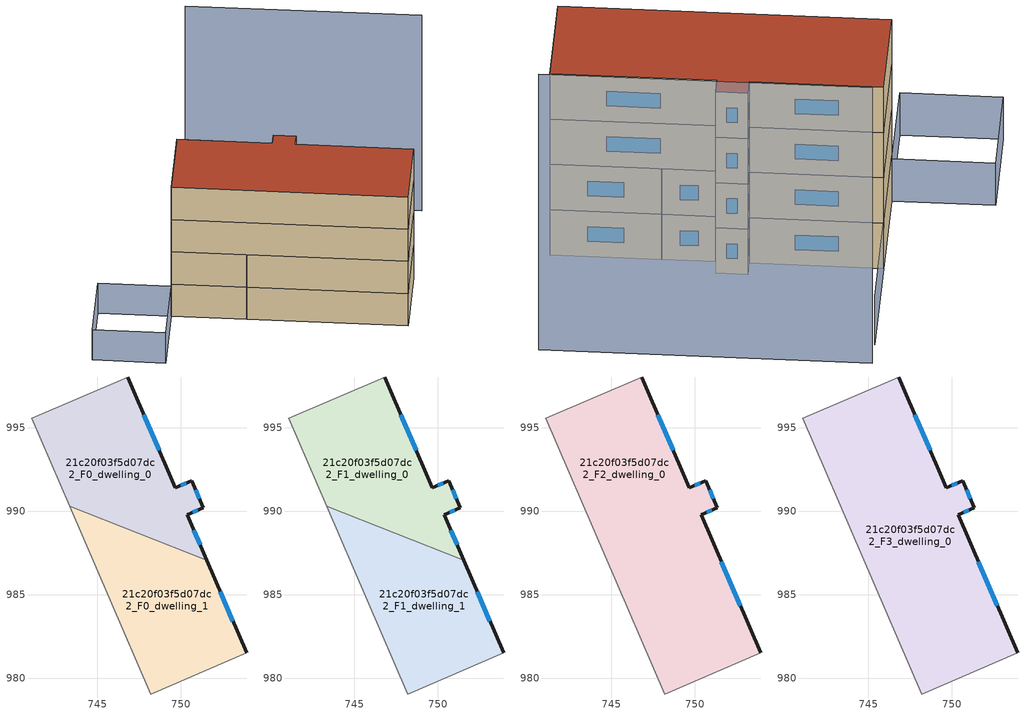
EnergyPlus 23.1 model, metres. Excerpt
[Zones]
21c20f03f5d07dc2_F0_dwelling_0
 floor ground (EU_floor_Construction): 746.81,998.03 749.67,991.39 750.66,991.82 751.33,990.2 750.37,989.79 751.55,987.06 743.35,990.3 741.08,995.56 z0
 wall outside (EU_wall_Construction): 751.55,987.06 750.37,989.79 751.33,990.2 750.66,991.82 749.67,991.39 746.81,998.03 z0:3
 wall adiabatic (EU_wall_Construction): 746.81,998.03 741.08,995.56 743.35,990.3 z0:3
 wall to 21c20f03f5d07dc2_F0_dwelling_1 (EU_wall_Construction): 743.35,990.3 751.55,987.06 z0:3
 window (EU_Window_Construction): 748.7,993.65 747.78,995.77 / 750.32,991.67 750.01,991.54 / 751.1,990.75 750.89,991.27 / 750.7,989.93 751.01,990.06 / 751.15,987.99 750.77,988.86 z1.02:1.98
21c20f03f5d07dc2_F0_dwelling_1
 floor ground (EU_floor_Construction): 751.55,987.06 753.93,981.53 748.21,979.05 743.35,990.3 z0
 wall outside (EU_wall_Construction): 753.93,981.53 751.55,987.06 z0:3
 wall adiabatic (EU_wall_Construction): 743.35,990.3 748.21,979.05 753.93,981.53 z0:3
 window (EU_Window_Construction): 753.12,983.41 752.36,985.18 z1.02:1.98
21c20f03f5d07dc2_F1_dwelling_0
 floor to 21c20f03f5d07dc2_F0_dwelling_0 (EU_floor_Construction): 746.81,998.03 749.67,991.39 750.65,991.82 751.33,990.2 750.37,989.79 751.55,987.06 743.35,990.3 741.08,995.56 z3
 wall outside (EU_wall_Construction): 751.55,987.06 750.37,989.79 751.33,990.2 750.66,991.82 749.67,991.39 746.81,998.03 z3:6
 wall adiabatic (EU_wall_Construction): 746.81,998.03 741.08,995.56 743.35,990.3 z3:6
 wall to 21c20f03f5d07dc2_F1_dwelling_1 (EU_wall_Construction): 743.35,990.3 751.55,987.06 z3:6
 window (EU_Window_Construction): 748.7,993.65 747.78,995.77 / 750.32,991.67 750.01,991.54 / 751.1,990.75 750.89,991.27 / 750.7,989.93 751.01,990.06 / 751.15,987.99 750.77,988.86 z4.02:4.98
21c20f03f5d07dc2_F1_dwelling_1
 floor to 21c20f03f5d07dc2_F0_dwelling_1 (EU_floor_Construction): 751.55,987.06 753.93,981.53 748.21,979.05 743.35,990.3 z3
 wall outside (EU_wall_Construction): 753.93,981.53 751.55,987.06 z3:6
 wall adiabatic (EU_wall_Construction): 743.35,990.3 748.21,979.05 753.93,981.53 z3:6
 window (EU_Window_Construction): 753.12,983.41 752.36,985.18 z4.02:4.98
21c20f03f5d07dc2_F2_dwelling_0
 floor to 21c20f03f5d07dc2_F1_dwelling_0 (EU_floor_Construction): 746.81,998.03 749.67,991.39 750.65,991.82 751.33,990.2 750.37,989.79 751.55,987.06 743.35,990.3 741.08,995.56 z6
 floor to 21c20f03f5d07dc2_F1_dwelling_1 (EU_floor_Construction): 751.55,987.06 753.93,981.53 748.21,979.05 743.35,990.3 z6
 wall outside (EU_wall_Construction): 753.93,981.53 750.37,989.79 751.33,990.2 750.66,991.82 749.67,991.39 746.81,998.03 z6:9
 wall adiabatic (EU_wall_Construction): 746.81,998.03 741.08,995.56 748.21,979.05 753.93,981.53 z6:9
 window (EU_Window_Construction): 748.7,993.65 747.78,995.77 / 750.32,991.67 750.01,991.54 / 751.1,990.75 750.89,991.27 / 750.7,989.93 751.01,990.06 / 752.72,984.34 751.58,986.98 z7.02:7.98
21c20f03f5d07dc2_F3_dwelling_0
 floor to 21c20f03f5d07dc2_F2_dwelling_0 (EU_floor_Construction): 750.65,991.82 751.33,990.2 750.37,989.79 753.93,981.53 748.21,979.05 741.08,995.56 746.81,998.03 749.67,991.39 z9
 wall outside (EU_wall_Construction): 753.93,981.53 750.37,989.79 751.33,990.2 750.66,991.82 749.67,991.39 746.81,998.03 z9:12
 wall adiabatic (EU_wall_Construction): 746.81,998.03 741.08,995.56 748.21,979.05 753.93,981.53 z9:12
 window (EU_Window_Construction): 748.7,993.65 747.78,995.77 / 750.32,991.67 750.01,991.54 / 751.1,990.75 750.89,991.27 / 750.7,989.93 751.01,990.06 / 752.72,984.34 751.58,986.98 z10.02:10.98
 roof outside (EU_roof_Construction): 753.93,981.53 750.37,989.79 751.33,990.2 750.66,991.82 749.67,991.39 746.81,998.03 741.08,995.56 748.21,979.05 z12
shading: 761.94,984.99 754.8,1001.48 z0:18.2; 735.49,993.15 733.28,998.28 / 733.28,998.28 738.88,1000.69 / 738.88,1000.69 741.09,995.57 / 741.09,995.57 735.49,993.15 z0:2.8; 753.26,1000.81 741.08,995.56 z0:3.2
[Building]
EU S2 Campaign: North Axis=0; Terrain=City; Solar Distribution=FullExterior
[Site:Location]
Vienna: Latitude=48; Longitude=16.5; Time Zone=1; Elevation=183
[SizingPeriod:WeatherFileDays]
AnnualSizingPeriod: Begin Month=1; Begin Day of Month=1; End Month=12; End Day of Month=31; Day of Week for Start Day=Monday; Use Weather File Daylight Saving Period=No; Use Weather File Rain and Snow Indicators=No
[MATERIAL]
EU_InternalMass_Material: Roughness=MediumRough; Thickness=0.1; Conductivity=1; Density=1800; Specific Heat=900; Thermal Absorptance=0.9; Solar Absorptance=0.7; Visible Absorptance=0.7
[MATERIAL:NOMASS] Roughness=MediumRough; Thermal Absorptance=0.9; Solar Absorptance=0.7; Visible Absorptance=0.7
Name | Thermal Resistance
EU_wall_NoMass | 0.942466
EU_roof_NoMass | 0.551687
EU_floor_NoMass | 0.66527
[WINDOWMATERIAL:SIMPLEGLAZINGSYSTEM]
EU_Window_SimpleGlazing: UFactor=2.03367; Solar Heat Gain Coefficient=0.65; Visible Transmittance=0.65
[CONSTRUCTION]
EU_wall_Construction: EU_wall_NoMass
EU_roof_Construction: EU_roof_NoMass
EU_floor_Construction: EU_floor_NoMass
EU_Window_Construction: EU_Window_SimpleGlazing
EU_InternalMass_Construction: EU_InternalMass_Material
[ZONE] Type=1; Multiplier=1; Ceiling Height=autocalculate; Floor Area=autocalculate; Part of Total Floor Area=Yes
Name | Volume
21c20f03f5d07dc2_F0_dwelling_0; 21c20f03f5d07dc2_F1_dwelling_0; 21c20f03f5d07dc2_F0_dwelling_1; 21c20f03f5d07dc2_F1_dwelling_1 | 171.034
21c20f03f5d07dc2_F2_dwelling_0 | 342.066
21c20f03f5d07dc2_F3_dwelling_0 | 342.081
[INTERNALMASS] Construction=EU_InternalMass_Construction
Name | Zone or ZoneList | Surface Area
21c20f03f5d07dc2_F0_dwelling_0_EU_InternalMass | 21c20f03f5d07dc2_F0_dwelling_0 | 57.0114
21c20f03f5d07dc2_F0_dwelling_1_EU_InternalMass | 21c20f03f5d07dc2_F0_dwelling_1 | 57.0115
21c20f03f5d07dc2_F1_dwelling_0_EU_InternalMass | 21c20f03f5d07dc2_F1_dwelling_0 | 57.0114
21c20f03f5d07dc2_F1_dwelling_1_EU_InternalMass | 21c20f03f5d07dc2_F1_dwelling_1 | 57.0115
21c20f03f5d07dc2_F2_dwelling_0_EU_InternalMass | 21c20f03f5d07dc2_F2_dwelling_0 | 114.027
21c20f03f5d07dc2_F3_dwelling_0_EU_InternalMass | 21c20f03f5d07dc2_F3_dwelling_0 | 114.027
[OTHEREQUIPMENT] Fuel Type=Electricity; Design Level Calculation Method=Watts/Area; Power per Zone Floor Area=1; Fraction Latent=0; Fraction Radiant=0; Fraction Lost=0; Carbon Dioxide Generation Rate=0; EndUse Subcategory=EU_Step8_InternalGains
Name | Zone or ZoneList or Space or SpaceList | Schedule
EU_Step8_InternalGain_21c20f03f5d07dc2_F0_dwelling_0_f000 | 21c20f03f5d07dc2_F0_dwelling_0 | EU_Step8_GainSchedule_21c20f03f5d07dc2_F0_dwelling_0_f000
EU_Step8_InternalGain_21c20f03f5d07dc2_F0_dwelling_1_f000 | 21c20f03f5d07dc2_F0_dwelling_1 | EU_Step8_GainSchedule_21c20f03f5d07dc2_F0_dwelling_1_f000
EU_Step8_InternalGain_21c20f03f5d07dc2_F1_dwelling_0_f000 | 21c20f03f5d07dc2_F1_dwelling_0 | EU_Step8_GainSchedule_21c20f03f5d07dc2_F1_dwelling_0_f000
EU_Step8_InternalGain_21c20f03f5d07dc2_F1_dwelling_1_f000 | 21c20f03f5d07dc2_F1_dwelling_1 | EU_Step8_GainSchedule_21c20f03f5d07dc2_F1_dwelling_1_f000
EU_Step8_InternalGain_21c20f03f5d07dc2_F2_dwelling_0_f000 | 21c20f03f5d07dc2_F2_dwelling_0 | EU_Step8_GainSchedule_21c20f03f5d07dc2_F2_dwelling_0_f000
EU_Step8_InternalGain_21c20f03f5d07dc2_F3_dwelling_0_f000 | 21c20f03f5d07dc2_F3_dwelling_0 | EU_Step8_GainSchedule_21c20f03f5d07dc2_F3_dwelling_0_f000
[ZONEVENTILATION:DESIGNFLOWRATE] Schedule=EU_AlwaysOn; Design Flow Rate Calculation Method=AirChanges/Hour; Air Changes per Hour=0.530523; Ventilation Type=Natural; Fan Pressure Rise=0; Fan Total Efficiency=1; Constant Term Coefficient=1; Temperature Term Coefficient=0; Velocity Term Coefficient=0; Velocity Squared Term Coefficient=0; Minimum Indoor Temperature=-100; Maximum Indoor Temperature=100; Delta Temperature=-100; Minimum Outdoor Temperature=-100; Maximum Outdoor Temperature=100; Maximum Wind Speed=40
Name | Zone or ZoneList or Space or SpaceList
EU_ConstantAir_21c20f03f5d07dc2_F0_dwelling_0 | 21c20f03f5d07dc2_F0_dwelling_0
EU_ConstantAir_21c20f03f5d07dc2_F0_dwelling_1 | 21c20f03f5d07dc2_F0_dwelling_1
EU_ConstantAir_21c20f03f5d07dc2_F1_dwelling_0 | 21c20f03f5d07dc2_F1_dwelling_0
EU_ConstantAir_21c20f03f5d07dc2_F1_dwelling_1 | 21c20f03f5d07dc2_F1_dwelling_1
EU_ConstantAir_21c20f03f5d07dc2_F2_dwelling_0 | 21c20f03f5d07dc2_F2_dwelling_0
EU_ConstantAir_21c20f03f5d07dc2_F3_dwelling_0 | 21c20f03f5d07dc2_F3_dwelling_0
[HVACTEMPLATE:THERMOSTAT] Constant Heating Setpoint=20; Constant Cooling Setpoint=50
EU_HeatOnly_21c20f03f5d07dc2_F0_dwelling_0; EU_HeatOnly_21c20f03f5d07dc2_F0_dwelling_1; EU_HeatOnly_21c20f03f5d07dc2_F1_dwelling_0; EU_HeatOnly_21c20f03f5d07dc2_F1_dwelling_1; EU_HeatOnly_21c20f03f5d07dc2_F2_dwelling_0; EU_HeatOnly_21c20f03f5d07dc2_F3_dwelling_0
[HVACTEMPLATE:ZONE:IDEALLOADSAIRSYSTEM] System Availability Schedule=EU_AlwaysOn; Maximum Heating Supply Air Temperature=50; Minimum Cooling Supply Air Temperature=13; Maximum Heating Supply Air Humidity Ratio=0.0156; Minimum Cooling Supply Air Humidity Ratio=0.0077; Heating Limit=NoLimit; Cooling Limit=NoLimit; Heating Availability Schedule=EU_AlwaysOn; Cooling Availability Schedule=EU_CoolingOff; Dehumidification Control Type=ConstantSensibleHeatRatio; Cooling Sensible Heat Ratio=0.7; Dehumidification Setpoint=60; Humidification Control Type=None; Humidification Setpoint=30; Outdoor Air Method=None; Outdoor Air Flow Rate per Person=0.00944; Outdoor Air Flow Rate per Zone Floor Area=0; Outdoor Air Flow Rate per Zone=0; Demand Controlled Ventilation Type=None; Outdoor Air Economizer Type=NoEconomizer; Heat Recovery Type=None; Sensible Heat Recovery Effectiveness=0.7; Latent Heat Recovery Effectiveness=0.65
Name | Template Thermostat
21c20f03f5d07dc2_F0_dwelling_0 | EU_HeatOnly_21c20f03f5d07dc2_F0_dwelling_0
21c20f03f5d07dc2_F0_dwelling_1 | EU_HeatOnly_21c20f03f5d07dc2_F0_dwelling_1
21c20f03f5d07dc2_F1_dwelling_0 | EU_HeatOnly_21c20f03f5d07dc2_F1_dwelling_0
21c20f03f5d07dc2_F1_dwelling_1 | EU_HeatOnly_21c20f03f5d07dc2_F1_dwelling_1
21c20f03f5d07dc2_F2_dwelling_0 | EU_HeatOnly_21c20f03f5d07dc2_F2_dwelling_0
21c20f03f5d07dc2_F3_dwelling_0 | EU_HeatOnly_21c20f03f5d07dc2_F3_dwelling_0
[SIZING:ZONE] Zone Cooling Design Supply Air Temperature Input Method=SupplyAirTemperature; Zone Cooling Design Supply Air Temperature=13; Zone Heating Design Supply Air Temperature Input Method=SupplyAirTemperature; Zone Heating Design Supply Air Temperature=50; Zone Cooling Design Supply Air Humidity Ratio=0.008; Zone Heating Design Supply Air Humidity Ratio=0.008; Cooling Design Air Flow Method=DesignDay; Cooling Design Air Flow Rate=0; Cooling Minimum Air Flow per Zone Floor Area=0.000762; Cooling Minimum Air Flow=0; Cooling Minimum Air Flow Fraction=0.2; Heating Design Air Flow Method=DesignDay; Heating Design Air Flow Rate=0; Heating Maximum Air Flow per Zone Floor Area=0.002032; Heating Maximum Air Flow=0.141576; Heating Maximum Air Flow Fraction=0.3; Account for Dedicated Outdoor Air System=No; Dedicated Outdoor Air System Control Strategy=NeutralSupplyAir; Dedicated Outdoor Air Low Setpoint Temperature for Design=autosize; Dedicated Outdoor Air High Setpoint Temperature for Design=autosize; Zone Load Sizing Method=Sensible Load Only No Latent Load; Zone Latent Cooling Design Supply Air Humidity Ratio Input Method=HumidityRatioDifference; Zone Cooling Design Supply Air Humidity Ratio Difference=0.005; Zone Latent Heating Design Supply Air Humidity Ratio Input Method=HumidityRatioDifference; Zone Humidification Design Supply Air Humidity Ratio Difference=0.005
21c20f03f5d07dc2_F0_dwelling_0; 21c20f03f5d07dc2_F0_dwelling_1; 21c20f03f5d07dc2_F1_dwelling_0; 21c20f03f5d07dc2_F1_dwelling_1; 21c20f03f5d07dc2_F2_dwelling_0; 21c20f03f5d07dc2_F3_dwelling_0
[SCHEDULE:CONSTANT]
Name | Hourly Value
EU_AlwaysOn | 1
EU_CoolingOff | 0
[SCHEDULE:FILE] Column Number=1; Rows to Skip at Top=0; Number of Hours of Data=8760; Column Separator=Comma; Interpolate to Timestep=No; Minutes per Item=60; Adjust Schedule for Daylight Savings=Yes
Name | File
EU_Step8_GainSchedule_21c20f03f5d07dc2_F0_dwelling_0_f000 | ../../schedules/21c20f03f5d07dc2/21c20f03f5d07dc2_F0_dwelling_0_f000_gain.csv
EU_Step8_GainSchedule_21c20f03f5d07dc2_F0_dwelling_1_f000 | ../../schedules/21c20f03f5d07dc2/21c20f03f5d07dc2_F0_dwelling_1_f000_gain.csv
EU_Step8_GainSchedule_21c20f03f5d07dc2_F1_dwelling_0_f000 | ../../schedules/21c20f03f5d07dc2/21c20f03f5d07dc2_F1_dwelling_0_f000_gain.csv
EU_Step8_GainSchedule_21c20f03f5d07dc2_F1_dwelling_1_f000 | ../../schedules/21c20f03f5d07dc2/21c20f03f5d07dc2_F1_dwelling_1_f000_gain.csv
EU_Step8_GainSchedule_21c20f03f5d07dc2_F2_dwelling_0_f000 | ../../schedules/21c20f03f5d07dc2/21c20f03f5d07dc2_F2_dwelling_0_f000_gain.csv
EU_Step8_GainSchedule_21c20f03f5d07dc2_F3_dwelling_0_f000 | ../../schedules/21c20f03f5d07dc2/21c20f03f5d07dc2_F3_dwelling_0_f000_gain.csv
